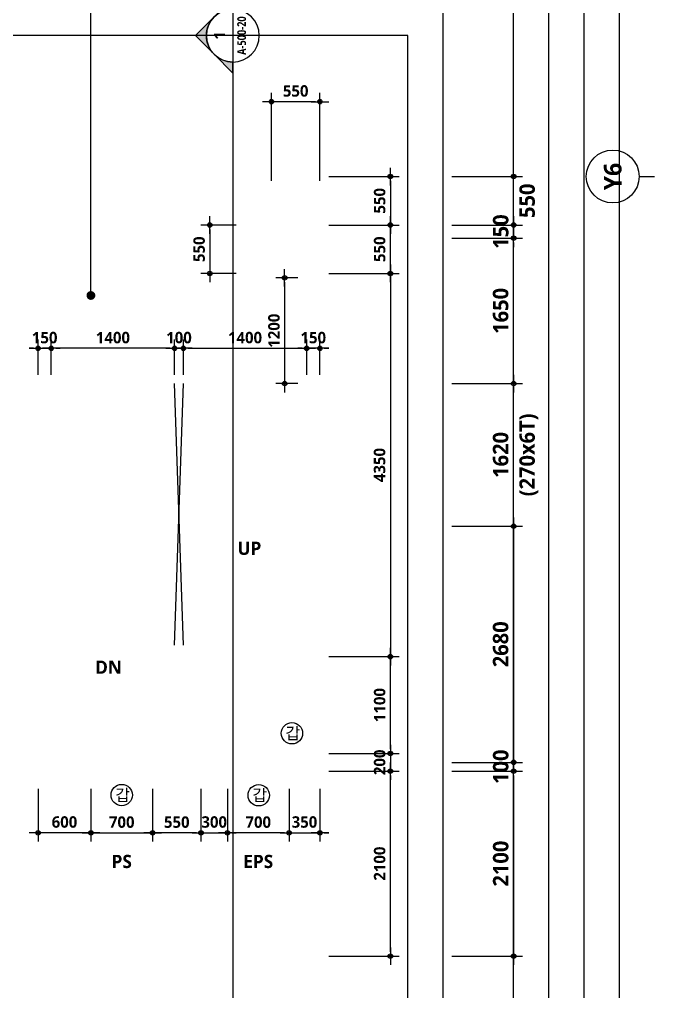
# Model space of a CAD drawing. Header units: millimetres. Extents: x -12482 to 126000, y 0 to 220200.
# Drawn here: x 60338 to 67550, y 11848 to 22884 of the extents above; entities that cross this region are included whole.
import ezdxf
from ezdxf.enums import TextEntityAlignment as Align

# ---------------------------------------------------------------- set-up
doc = ezdxf.new("R2010")
doc.units = ezdxf.units.MM
doc.header["$LTSCALE"] = 60
doc.linetypes.add('CEN', pattern=[62, 60, -1, 0, -1])
doc.layers.get('Defpoints').update_dxf_attribs({"color": 153})
for name, color, linetype in [('A-ANNO-DIM', 4, 'Continuous'), ('A-ANNO-SYMB', 7, 'Continuous'), ('A-ANNO-TEXT1', 7, 'Continuous'), ('A-ANNO-TITL', 7, 'Continuous'), ('A-FLOR-OPEN-BELO', 6, 'CEN'), ('A-ST-AXIS-BUB', 7, 'Continuous'), ('A-ST-AXIS-DIM', 7, 'Continuous'), ('AA-MKXS', 3, 'Continuous'), ('AA-MKXX', 3, 'Continuous')]:
    doc.layers.add(name, color=color, linetype=linetype)
doc.layers.add('G(그리드1)', color=185, linetype='Continuous', plot=False)
doc.layers.add('G(그리드2)', color=235, linetype='Continuous', plot=False)
doc.styles.add('2020음성 1차', font='NanumGothicBold.ttf')
doc.styles.add('SAMOO', font='romans.shx', dxfattribs={"bigfont": 'whgtxt.shx'})
doc.styles.add('SH_진천_나눔', font='')
doc.styles.get('SH_진천_나눔').set_extended_font_data('NanumGothic', bold=True)
doc.dimstyles.new('SHP 50', dxfattribs={"dimscale": 50, "dimtxt": 3.5, "dimasz": 1, "dimexe": 2, "dimexo": 2, "dimgap": 1, "dimtad": 1, "dimdec": 0, "dimzin": 0, "dimdsep": 46, "dimtxsty": 'SH_진천_나눔', "dimblk": 'DIMDOT', "dimcen": 0.09, "dimclrd": 256, "dimclre": 256, "dimclrt": 3, "dimadec": 0, "dimazin": 1, "dimtfac": 1, "dimtdec": 0, "dimtix": 1, "dimtmove": 2, "dimatfit": 0, "dimldrblk": 'DIMDOT', "dimfxl": 1, "dimtolj": 1, "dimtzin": 0, "dimlwd": -1, "dimlwe": -1, "dimarcsym": 0})
doc.dimstyles.new('SHP 50내부', dxfattribs={"dimscale": 50, "dimtxt": 2.6, "dimasz": 1, "dimexe": 2, "dimexo": 2, "dimgap": 1, "dimtad": 1, "dimdec": 0, "dimzin": 0, "dimdsep": 46, "dimtxsty": '2020음성 1차', "dimblk": 'DIMDOT', "dimcen": 0.09, "dimclrd": 256, "dimclre": 256, "dimclrt": 3, "dimadec": 0, "dimazin": 1, "dimtfac": 1, "dimtdec": 0, "dimtix": 1, "dimtmove": 2, "dimatfit": 0, "dimldrblk": 'DIMDOT', "dimfxl": 1, "dimtolj": 1, "dimtzin": 0, "dimlwd": -1, "dimlwe": -1, "dimarcsym": 0})

# ---------------------------------------------------------------- blocks, each defined once
blk = doc.blocks.new('A-ST-AXIS-BUB-1')
at = {"layer": 'A-ST-AXIS-BUB'}
blk.add_line((0, 350), (0, 0), dxfattribs=at)
blk.add_circle((0, 950), 600, dxfattribs=at)
blk = doc.blocks.new('DIMDOT')
at = {"color": 0}
blk.add_line((-2, 0), (2, 0), dxfattribs=at)
for radius in [0.5, 0.25]:
    blk.add_circle((0, 0), radius, dxfattribs=at)
blk = doc.blocks.new('*D17446')
at = {"layer": 'A-ANNO-DIM'}
for p, q in [((62100, 18850), (62100, 19250)), ((62200, 18850), (62200, 19250)), ((62050, 19150), (62000, 19150)), ((62100, 19150), (62200, 19150)), ((62250, 19150), (62300, 19150))]:
    blk.add_line(p, q, dxfattribs=at)
at = {"layer": 'Defpoints', "color": 0}
for p in [(62200, 19150), (62100, 18750), (62200, 18750)]:
    blk.add_point(p, dxfattribs=at)
at = {"layer": 'A-ANNO-DIM', "linetype": 'ByBlock', "xscale": 50, "yscale": 50, "zscale": 50}
blk.add_blockref('DIMDOT', (62100, 19150), dxfattribs=at)
at = {"layer": 'A-ANNO-DIM', "linetype": 'ByBlock', "xscale": 50, "yscale": 50, "zscale": 50, "rotation": 180}
blk.add_blockref('DIMDOT', (62200, 19150), dxfattribs=at)
at = {"layer": 'A-ANNO-DIM', "color": 3, "insert": (62150, 19271), "char_height": 130, "attachment_point": 5, "style": '2020음성 1차'}
blk.add_mtext('\\A1;100', dxfattribs=at)
blk = doc.blocks.new('*D17447')
at = {"layer": 'A-ANNO-DIM'}
for p, q in [((60700, 18850), (60700, 19250)), ((62100, 18850), (62100, 19250)), ((62050, 19150), (60750, 19150))]:
    blk.add_line(p, q, dxfattribs=at)
at = {"layer": 'Defpoints', "color": 0}
for p in [(60700, 19150), (60700, 18750), (62100, 18750)]:
    blk.add_point(p, dxfattribs=at)
at = {"layer": 'A-ANNO-DIM', "linetype": 'ByBlock', "xscale": 50, "yscale": 50, "zscale": 50, "rotation": 180}
blk.add_blockref('DIMDOT', (60700, 19150), dxfattribs=at)
at = {"layer": 'A-ANNO-DIM', "linetype": 'ByBlock', "xscale": 50, "yscale": 50, "zscale": 50}
blk.add_blockref('DIMDOT', (62100, 19150), dxfattribs=at)
at = {"layer": 'A-ANNO-DIM', "color": 3, "insert": (61400, 19271), "char_height": 130, "attachment_point": 5, "style": '2020음성 1차'}
blk.add_mtext('\\A1;1400', dxfattribs=at)
blk = doc.blocks.new('*D17448')
at = {"layer": 'A-ANNO-DIM'}
for p, q in [((60550, 18850), (60550, 19250)), ((60700, 18850), (60700, 19250)), ((60500, 19150), (60450, 19150)), ((60550, 19150), (60700, 19150)), ((60750, 19150), (60800, 19150))]:
    blk.add_line(p, q, dxfattribs=at)
at = {"layer": 'Defpoints', "color": 0}
for p in [(60700, 19150), (60550, 18750), (60700, 18750)]:
    blk.add_point(p, dxfattribs=at)
at = {"layer": 'A-ANNO-DIM', "linetype": 'ByBlock', "xscale": 50, "yscale": 50, "zscale": 50}
blk.add_blockref('DIMDOT', (60550, 19150), dxfattribs=at)
at = {"layer": 'A-ANNO-DIM', "linetype": 'ByBlock', "xscale": 50, "yscale": 50, "zscale": 50, "rotation": 180}
blk.add_blockref('DIMDOT', (60700, 19150), dxfattribs=at)
at = {"layer": 'A-ANNO-DIM', "color": 3, "insert": (60625, 19271), "char_height": 130, "attachment_point": 5, "style": '2020음성 1차'}
blk.add_mtext('\\A1;150', dxfattribs=at)
blk = doc.blocks.new('*D17449')
at = {"layer": 'A-ANNO-DIM'}
for p, q in [((62200, 18850), (62200, 19250)), ((63600, 18850), (63600, 19250)), ((62250, 19150), (63550, 19150))]:
    blk.add_line(p, q, dxfattribs=at)
at = {"layer": 'Defpoints', "color": 0}
for p in [(63600, 19150), (62200, 18750), (63600, 18750)]:
    blk.add_point(p, dxfattribs=at)
at = {"layer": 'A-ANNO-DIM', "linetype": 'ByBlock', "xscale": 50, "yscale": 50, "zscale": 50, "rotation": 180}
blk.add_blockref('DIMDOT', (62200, 19150), dxfattribs=at)
at = {"layer": 'A-ANNO-DIM', "linetype": 'ByBlock', "xscale": 50, "yscale": 50, "zscale": 50}
blk.add_blockref('DIMDOT', (63600, 19150), dxfattribs=at)
at = {"layer": 'A-ANNO-DIM', "color": 3, "insert": (62900, 19271), "char_height": 130, "attachment_point": 5, "style": '2020음성 1차'}
blk.add_mtext('\\A1;1400', dxfattribs=at)
blk = doc.blocks.new('*D17450')
at = {"layer": 'A-ANNO-DIM'}
for p, q in [((63600, 18850), (63600, 19250)), ((63750, 18850), (63750, 19250)), ((63550, 19150), (63500, 19150)), ((63750, 19150), (63600, 19150)), ((63800, 19150), (63850, 19150))]:
    blk.add_line(p, q, dxfattribs=at)
at = {"layer": 'Defpoints', "color": 0}
for p in [(63600, 19150), (63600, 18750), (63750, 18750)]:
    blk.add_point(p, dxfattribs=at)
at = {"layer": 'A-ANNO-DIM', "linetype": 'ByBlock', "xscale": 50, "yscale": 50, "zscale": 50}
blk.add_blockref('DIMDOT', (63600, 19150), dxfattribs=at)
at = {"layer": 'A-ANNO-DIM', "linetype": 'ByBlock', "xscale": 50, "yscale": 50, "zscale": 50, "rotation": 180}
blk.add_blockref('DIMDOT', (63750, 19150), dxfattribs=at)
at = {"layer": 'A-ANNO-DIM', "color": 3, "insert": (63675, 19271), "char_height": 130, "attachment_point": 5, "style": '2020음성 1차'}
blk.add_mtext('\\A1;150', dxfattribs=at)
blk = doc.blocks.new('*D17546')
at = {"layer": 'A-ST-AXIS-DIM'}
for p, q in [((65250, 18750), (66050, 18750)), ((65950, 17180), (65950, 18700)), ((65250, 17130), (66050, 17130))]:
    blk.add_line(p, q, dxfattribs=at)
at = {"layer": 'Defpoints', "color": 0}
for p in [(65150, 18750), (65950, 18750), (65150, 17130)]:
    blk.add_point(p, dxfattribs=at)
at = {"layer": 'A-ST-AXIS-DIM', "linetype": 'ByBlock', "xscale": 50, "yscale": 50, "zscale": 50}
for p, rotation in [((65950, 18750), 90), ((65950, 17130), 270)]:
    blk.add_blockref('DIMDOT', p, dxfattribs=dict(at, rotation=rotation))
at = {"layer": 'A-ST-AXIS-DIM', "color": 3, "char_height": 175, "attachment_point": 5, "rotation": 90, "style": 'SH_진천_나눔'}
for s, insert in [('\\A1;(270x6T)', (66122, 17940)), ('\\A1;1620', (65803, 17940))]:
    blk.add_mtext(s, dxfattribs=dict(at, insert=insert))
blk = doc.blocks.new('*D17547')
at = {"layer": 'A-ST-AXIS-DIM'}
for p, q in [((65250, 20400), (66050, 20400)), ((65950, 18800), (65950, 20350)), ((65250, 18750), (66050, 18750))]:
    blk.add_line(p, q, dxfattribs=at)
at = {"layer": 'Defpoints', "color": 0}
for p in [(65150, 20400), (65950, 20400), (65150, 18750)]:
    blk.add_point(p, dxfattribs=at)
at = {"layer": 'A-ST-AXIS-DIM', "linetype": 'ByBlock', "xscale": 50, "yscale": 50, "zscale": 50}
for p, rotation in [((65950, 20400), 90), ((65950, 18750), 270)]:
    blk.add_blockref('DIMDOT', p, dxfattribs=dict(at, rotation=rotation))
at = {"layer": 'A-ST-AXIS-DIM', "color": 3, "insert": (65803, 19575), "char_height": 175, "attachment_point": 5, "rotation": 90, "style": 'SH_진천_나눔'}
blk.add_mtext('\\A1;1650', dxfattribs=at)
blk = doc.blocks.new('*D17548')
at = {"layer": 'A-ST-AXIS-DIM'}
for p, q in [((65250, 17130), (66050, 17130)), ((65950, 17080), (65950, 14500)), ((65250, 14450), (66050, 14450))]:
    blk.add_line(p, q, dxfattribs=at)
at = {"layer": 'Defpoints', "color": 0}
for p in [(65150, 17130), (65150, 14450), (65950, 14450)]:
    blk.add_point(p, dxfattribs=at)
at = {"layer": 'A-ST-AXIS-DIM', "linetype": 'ByBlock', "xscale": 50, "yscale": 50, "zscale": 50}
for p, rotation in [((65950, 17130), 90), ((65950, 14450), 270)]:
    blk.add_blockref('DIMDOT', p, dxfattribs=dict(at, rotation=rotation))
at = {"layer": 'A-ST-AXIS-DIM', "color": 3, "insert": (65803, 15790), "char_height": 175, "attachment_point": 5, "rotation": 90, "style": 'SH_진천_나눔'}
blk.add_mtext('\\A1;2680', dxfattribs=at)
blk = doc.blocks.new('*D17549')
at = {"layer": 'A-ST-AXIS-DIM'}
for p, q in [((65950, 14500), (65950, 14550)), ((65250, 14450), (66050, 14450)), ((65250, 14350), (66050, 14350)), ((65950, 14350), (65950, 14450)), ((65950, 14300), (65950, 14250))]:
    blk.add_line(p, q, dxfattribs=at)
at = {"layer": 'Defpoints', "color": 0}
for p in [(65150, 14450), (65150, 14350), (65950, 14450)]:
    blk.add_point(p, dxfattribs=at)
at = {"layer": 'A-ST-AXIS-DIM', "linetype": 'ByBlock', "xscale": 50, "yscale": 50, "zscale": 50}
for p, rotation in [((65950, 14450), 270), ((65950, 14350), 90)]:
    blk.add_blockref('DIMDOT', p, dxfattribs=dict(at, rotation=rotation))
at = {"layer": 'A-ST-AXIS-DIM', "color": 3, "insert": (65804, 14400), "char_height": 175, "attachment_point": 5, "rotation": 90, "style": 'SH_진천_나눔'}
blk.add_mtext('\\A1;100', dxfattribs=at)
blk = doc.blocks.new('*D17550')
at = {"layer": 'A-ST-AXIS-DIM'}
for p, q in [((65950, 20600), (65950, 20650)), ((65250, 20550), (66050, 20550)), ((65950, 20550), (65950, 20400)), ((65250, 20400), (66050, 20400)), ((65950, 20350), (65950, 20300))]:
    blk.add_line(p, q, dxfattribs=at)
at = {"layer": 'Defpoints', "color": 0}
for p in [(65150, 20550), (65150, 20400), (65950, 20400)]:
    blk.add_point(p, dxfattribs=at)
at = {"layer": 'A-ST-AXIS-DIM', "linetype": 'ByBlock', "xscale": 50, "yscale": 50, "zscale": 50}
for p, rotation in [((65950, 20550), 270), ((65950, 20400), 90)]:
    blk.add_blockref('DIMDOT', p, dxfattribs=dict(at, rotation=rotation))
at = {"layer": 'A-ST-AXIS-DIM', "color": 3, "insert": (65804, 20475), "char_height": 175, "attachment_point": 5, "rotation": 90, "style": 'SH_진천_나눔'}
blk.add_mtext('\\A1;150', dxfattribs=at)
blk = doc.blocks.new('*D17553')
at = {"layer": 'A-ST-AXIS-DIM'}
for p, q in [((65250, 14350), (66050, 14350)), ((65950, 14300), (65950, 12300)), ((65250, 12250), (66050, 12250))]:
    blk.add_line(p, q, dxfattribs=at)
at = {"layer": 'Defpoints', "color": 0}
for p in [(65150, 14350), (65150, 12250), (65950, 12250)]:
    blk.add_point(p, dxfattribs=at)
at = {"layer": 'A-ST-AXIS-DIM', "linetype": 'ByBlock', "xscale": 50, "yscale": 50, "zscale": 50}
for p, rotation in [((65950, 14350), 90), ((65950, 12250), 270)]:
    blk.add_blockref('DIMDOT', p, dxfattribs=dict(at, rotation=rotation))
at = {"layer": 'A-ST-AXIS-DIM', "color": 3, "insert": (65804, 13300), "char_height": 175, "attachment_point": 5, "rotation": 90, "style": 'SH_진천_나눔'}
blk.add_mtext('\\A1;2100', dxfattribs=at)
blk = doc.blocks.new('갑종 TEXT100')
at = {"layer": 'A-ANNO-SYMB'}
blk.add_circle((0, 0), 243, dxfattribs=at)
at = {"layer": 'A-ANNO-TITL', "style": '2020음성 1차'}
blk.add_text('갑 ', height=266.7, dxfattribs=at).set_placement((67, 0), align=Align.MIDDLE_CENTER)
blk = doc.blocks.new('*D17615')
at = {"layer": 'A-ANNO-DIM'}
for p, q in [((63200, 21050), (63200, 22050)), ((63750, 21050), (63750, 22050)), ((63700, 21950), (63250, 21950))]:
    blk.add_line(p, q, dxfattribs=at)
at = {"layer": 'Defpoints', "color": 0}
for p in [(63200, 21950), (63200, 20950), (63750, 20950)]:
    blk.add_point(p, dxfattribs=at)
at = {"layer": 'A-ANNO-DIM', "linetype": 'ByBlock', "xscale": 50, "yscale": 50, "zscale": 50, "rotation": 180}
blk.add_blockref('DIMDOT', (63200, 21950), dxfattribs=at)
at = {"layer": 'A-ANNO-DIM', "linetype": 'ByBlock', "xscale": 50, "yscale": 50, "zscale": 50}
blk.add_blockref('DIMDOT', (63750, 21950), dxfattribs=at)
at = {"layer": 'A-ANNO-DIM', "color": 3, "insert": (63475, 22071), "char_height": 130, "attachment_point": 5, "style": '2020음성 1차'}
blk.add_mtext('\\A1;550', dxfattribs=at)
blk = doc.blocks.new('*D17616')
at = {"layer": 'A-ANNO-DIM'}
for p, q in [((62800, 20550), (62400, 20550)), ((62500, 20500), (62500, 20050)), ((62800, 20000), (62400, 20000))]:
    blk.add_line(p, q, dxfattribs=at)
at = {"layer": 'Defpoints', "color": 0}
for p in [(62900, 20550), (62500, 20000), (62900, 20000)]:
    blk.add_point(p, dxfattribs=at)
at = {"layer": 'A-ANNO-DIM', "linetype": 'ByBlock', "xscale": 50, "yscale": 50, "zscale": 50}
for p, rotation in [((62500, 20550), 90), ((62500, 20000), 270)]:
    blk.add_blockref('DIMDOT', p, dxfattribs=dict(at, rotation=rotation))
at = {"layer": 'A-ANNO-DIM', "color": 3, "insert": (62379, 20275), "char_height": 130, "attachment_point": 5, "rotation": 90, "style": '2020음성 1차'}
blk.add_mtext('\\A1;550', dxfattribs=at)
blk = doc.blocks.new('*D17680')
at = {"layer": 'A-ST-AXIS-DIM'}
for p, q in [((65250, 21100), (66050, 21100)), ((65950, 20600), (65950, 21050)), ((65250, 20550), (66050, 20550))]:
    blk.add_line(p, q, dxfattribs=at)
at = {"layer": 'Defpoints', "color": 0}
for p in [(65150, 21100), (65950, 21100), (65150, 20550)]:
    blk.add_point(p, dxfattribs=at)
at = {"layer": 'A-ST-AXIS-DIM', "linetype": 'ByBlock', "xscale": 50, "yscale": 50, "zscale": 50}
for p, rotation in [((65950, 21100), 90), ((65950, 20550), 270)]:
    blk.add_blockref('DIMDOT', p, dxfattribs=dict(at, rotation=rotation))
at = {"layer": 'A-ST-AXIS-DIM', "color": 3, "insert": (66104, 20825), "char_height": 175, "attachment_point": 5, "rotation": 90, "style": 'SH_진천_나눔'}
blk.add_mtext('\\A1;550', dxfattribs=at)
blk = doc.blocks.new('*D17681')
at = {"layer": 'A-ST-AXIS-DIM'}
for p, q in [((65250, 12250), (66050, 12250)), ((65950, 8650), (65950, 12200)), ((65250, 8600), (66050, 8600))]:
    blk.add_line(p, q, dxfattribs=at)
at = {"layer": 'Defpoints', "color": 0}
for p in [(65150, 12250), (65950, 12250), (65150, 8600)]:
    blk.add_point(p, dxfattribs=at)
at = {"layer": 'A-ST-AXIS-DIM', "linetype": 'ByBlock', "xscale": 50, "yscale": 50, "zscale": 50}
for p, rotation in [((65950, 12250), 90), ((65950, 8600), 270)]:
    blk.add_blockref('DIMDOT', p, dxfattribs=dict(at, rotation=rotation))
at = {"layer": 'A-ST-AXIS-DIM', "color": 3, "insert": (65803, 10425), "char_height": 175, "attachment_point": 5, "rotation": 90, "style": 'SH_진천_나눔'}
blk.add_mtext('\\A1;3650', dxfattribs=at)
blk = doc.blocks.new('*D17815')
at = {"layer": 'A-ANNO-DIM'}
for p, q in [((63500, 19950), (63250, 19950)), ((63350, 19900), (63350, 18800)), ((63500, 18750), (63250, 18750))]:
    blk.add_line(p, q, dxfattribs=at)
at = {"layer": 'Defpoints', "color": 0}
for p in [(63600, 19950), (63350, 18750), (63600, 18750)]:
    blk.add_point(p, dxfattribs=at)
at = {"layer": 'A-ANNO-DIM', "linetype": 'ByBlock', "xscale": 50, "yscale": 50, "zscale": 50}
for p, rotation in [((63350, 19950), 90), ((63350, 18750), 270)]:
    blk.add_blockref('DIMDOT', p, dxfattribs=dict(at, rotation=rotation))
at = {"layer": 'A-ANNO-DIM', "color": 3, "insert": (63229, 19350), "char_height": 130, "attachment_point": 5, "rotation": 90, "style": '2020음성 1차'}
blk.add_mtext('\\A1;1200', dxfattribs=at)
blk = doc.blocks.new('*U15082')
at = {"layer": 'AA-MKXX', "linetype": 'CEN', "ltscale": 300}
blk.add_line((900, 0), (48000, 0), dxfattribs=at)
blk = doc.blocks.new('*D19824')
at = {"layer": 'A-ANNO-DIM'}
for p, q in [((62400, 14150), (62400, 13550)), ((62700, 14150), (62700, 13550)), ((62350, 13650), (62300, 13650)), ((62400, 13650), (62700, 13650)), ((62750, 13650), (62800, 13650))]:
    blk.add_line(p, q, dxfattribs=at)
at = {"layer": 'Defpoints', "color": 0}
for p in [(62400, 14250), (62700, 14250), (62700, 13650)]:
    blk.add_point(p, dxfattribs=at)
at = {"layer": 'A-ANNO-DIM', "linetype": 'ByBlock', "xscale": 50, "yscale": 50, "zscale": 50}
blk.add_blockref('DIMDOT', (62400, 13650), dxfattribs=at)
at = {"layer": 'A-ANNO-DIM', "linetype": 'ByBlock', "xscale": 50, "yscale": 50, "zscale": 50, "rotation": 180}
blk.add_blockref('DIMDOT', (62700, 13650), dxfattribs=at)
at = {"layer": 'A-ANNO-DIM', "color": 3, "insert": (62550, 13772), "char_height": 130, "attachment_point": 5, "style": '2020음성 1차'}
blk.add_mtext('\\A1;300', dxfattribs=at)
blk = doc.blocks.new('*D19825')
at = {"layer": 'A-ANNO-DIM'}
for p, q in [((62700, 14150), (62700, 13550)), ((63400, 14150), (63400, 13550)), ((63350, 13650), (62750, 13650))]:
    blk.add_line(p, q, dxfattribs=at)
at = {"layer": 'Defpoints', "color": 0}
for p in [(62700, 14250), (63400, 14250), (62700, 13650)]:
    blk.add_point(p, dxfattribs=at)
at = {"layer": 'A-ANNO-DIM', "linetype": 'ByBlock', "xscale": 50, "yscale": 50, "zscale": 50, "rotation": 180}
blk.add_blockref('DIMDOT', (62700, 13650), dxfattribs=at)
at = {"layer": 'A-ANNO-DIM', "linetype": 'ByBlock', "xscale": 50, "yscale": 50, "zscale": 50}
blk.add_blockref('DIMDOT', (63400, 13650), dxfattribs=at)
at = {"layer": 'A-ANNO-DIM', "color": 3, "insert": (63050, 13771), "char_height": 130, "attachment_point": 5, "style": '2020음성 1차'}
blk.add_mtext('\\A1;700', dxfattribs=at)
blk = doc.blocks.new('*D19826')
at = {"layer": 'A-ANNO-DIM'}
for p, q in [((63400, 14150), (63400, 13550)), ((63750, 14150), (63750, 13550)), ((63350, 13650), (63300, 13650)), ((63400, 13650), (63750, 13650)), ((63800, 13650), (63850, 13650))]:
    blk.add_line(p, q, dxfattribs=at)
at = {"layer": 'Defpoints', "color": 0}
for p in [(63400, 14250), (63750, 14250), (63750, 13650)]:
    blk.add_point(p, dxfattribs=at)
at = {"layer": 'A-ANNO-DIM', "linetype": 'ByBlock', "xscale": 50, "yscale": 50, "zscale": 50}
blk.add_blockref('DIMDOT', (63400, 13650), dxfattribs=at)
at = {"layer": 'A-ANNO-DIM', "linetype": 'ByBlock', "xscale": 50, "yscale": 50, "zscale": 50, "rotation": 180}
blk.add_blockref('DIMDOT', (63750, 13650), dxfattribs=at)
at = {"layer": 'A-ANNO-DIM', "color": 3, "insert": (63575, 13772), "char_height": 130, "attachment_point": 5, "style": '2020음성 1차'}
blk.add_mtext('\\A1;350', dxfattribs=at)
blk = doc.blocks.new('*D19827')
at = {"layer": 'A-ANNO-DIM'}
for p, q in [((61850, 14150), (61850, 13550)), ((62400, 14150), (62400, 13550)), ((62350, 13650), (61900, 13650))]:
    blk.add_line(p, q, dxfattribs=at)
at = {"layer": 'Defpoints', "color": 0}
for p in [(61850, 14250), (62400, 14250), (61850, 13650)]:
    blk.add_point(p, dxfattribs=at)
at = {"layer": 'A-ANNO-DIM', "linetype": 'ByBlock', "xscale": 50, "yscale": 50, "zscale": 50, "rotation": 180}
blk.add_blockref('DIMDOT', (61850, 13650), dxfattribs=at)
at = {"layer": 'A-ANNO-DIM', "linetype": 'ByBlock', "xscale": 50, "yscale": 50, "zscale": 50}
blk.add_blockref('DIMDOT', (62400, 13650), dxfattribs=at)
at = {"layer": 'A-ANNO-DIM', "color": 3, "insert": (62125, 13771), "char_height": 130, "attachment_point": 5, "style": '2020음성 1차'}
blk.add_mtext('\\A1;550', dxfattribs=at)
blk = doc.blocks.new('*D19828')
at = {"layer": 'A-ANNO-DIM'}
for p, q in [((61150, 14150), (61150, 13550)), ((61850, 14150), (61850, 13550)), ((61200, 13650), (61800, 13650))]:
    blk.add_line(p, q, dxfattribs=at)
at = {"layer": 'Defpoints', "color": 0}
for p in [(61150, 14250), (61850, 14250), (61850, 13650)]:
    blk.add_point(p, dxfattribs=at)
at = {"layer": 'A-ANNO-DIM', "linetype": 'ByBlock', "xscale": 50, "yscale": 50, "zscale": 50, "rotation": 180}
blk.add_blockref('DIMDOT', (61150, 13650), dxfattribs=at)
at = {"layer": 'A-ANNO-DIM', "linetype": 'ByBlock', "xscale": 50, "yscale": 50, "zscale": 50}
blk.add_blockref('DIMDOT', (61850, 13650), dxfattribs=at)
at = {"layer": 'A-ANNO-DIM', "color": 3, "insert": (61500, 13771), "char_height": 130, "attachment_point": 5, "style": '2020음성 1차'}
blk.add_mtext('\\A1;700', dxfattribs=at)
blk = doc.blocks.new('*D19829')
at = {"layer": 'A-ANNO-DIM'}
for p, q in [((60550, 14150), (60550, 13550)), ((61150, 14150), (61150, 13550)), ((61100, 13650), (60600, 13650))]:
    blk.add_line(p, q, dxfattribs=at)
at = {"layer": 'Defpoints', "color": 0}
for p in [(60550, 14250), (61150, 14250), (60550, 13650)]:
    blk.add_point(p, dxfattribs=at)
at = {"layer": 'A-ANNO-DIM', "linetype": 'ByBlock', "xscale": 50, "yscale": 50, "zscale": 50, "rotation": 180}
blk.add_blockref('DIMDOT', (60550, 13650), dxfattribs=at)
at = {"layer": 'A-ANNO-DIM', "linetype": 'ByBlock', "xscale": 50, "yscale": 50, "zscale": 50}
blk.add_blockref('DIMDOT', (61150, 13650), dxfattribs=at)
at = {"layer": 'A-ANNO-DIM', "color": 3, "insert": (60850, 13772), "char_height": 130, "attachment_point": 5, "style": '2020음성 1차'}
blk.add_mtext('\\A1;600', dxfattribs=at)
blk = doc.blocks.new('*D19831')
at = {"layer": 'A-ANNO-DIM'}
for p, q in [((63850, 14350), (64650, 14350)), ((64550, 12300), (64550, 14300)), ((63850, 12250), (64650, 12250))]:
    blk.add_line(p, q, dxfattribs=at)
at = {"layer": 'Defpoints', "color": 0}
for p in [(63750, 14350), (64550, 14350), (63750, 12250)]:
    blk.add_point(p, dxfattribs=at)
at = {"layer": 'A-ANNO-DIM', "linetype": 'ByBlock', "xscale": 50, "yscale": 50, "zscale": 50}
for p, rotation in [((64550, 14350), 90), ((64550, 12250), 270)]:
    blk.add_blockref('DIMDOT', p, dxfattribs=dict(at, rotation=rotation))
at = {"layer": 'A-ANNO-DIM', "color": 3, "insert": (64429, 13300), "char_height": 130, "attachment_point": 5, "rotation": 90, "style": '2020음성 1차'}
blk.add_mtext('\\A1;2100', dxfattribs=at)
blk = doc.blocks.new('*D19832')
at = {"layer": 'A-ANNO-DIM'}
for p, q in [((64550, 14600), (64550, 14650)), ((63850, 14550), (64650, 14550)), ((64550, 14550), (64550, 14350)), ((63850, 14350), (64650, 14350)), ((64550, 14300), (64550, 14250))]:
    blk.add_line(p, q, dxfattribs=at)
at = {"layer": 'Defpoints', "color": 0}
for p in [(63750, 14550), (63750, 14350), (64550, 14350)]:
    blk.add_point(p, dxfattribs=at)
at = {"layer": 'A-ANNO-DIM', "linetype": 'ByBlock', "xscale": 50, "yscale": 50, "zscale": 50}
for p, rotation in [((64550, 14550), 270), ((64550, 14350), 90)]:
    blk.add_blockref('DIMDOT', p, dxfattribs=dict(at, rotation=rotation))
at = {"layer": 'A-ANNO-DIM', "color": 3, "insert": (64429, 14450), "char_height": 130, "attachment_point": 5, "rotation": 90, "style": '2020음성 1차'}
blk.add_mtext('\\A1;200', dxfattribs=at)
blk = doc.blocks.new('*D19833')
at = {"layer": 'A-ANNO-DIM'}
for p, q in [((63850, 15650), (64650, 15650)), ((64550, 14600), (64550, 15600)), ((63850, 14550), (64650, 14550))]:
    blk.add_line(p, q, dxfattribs=at)
at = {"layer": 'Defpoints', "color": 0}
for p in [(63750, 15650), (64550, 15650), (63750, 14550)]:
    blk.add_point(p, dxfattribs=at)
at = {"layer": 'A-ANNO-DIM', "linetype": 'ByBlock', "xscale": 50, "yscale": 50, "zscale": 50}
for p, rotation in [((64550, 15650), 90), ((64550, 14550), 270)]:
    blk.add_blockref('DIMDOT', p, dxfattribs=dict(at, rotation=rotation))
at = {"layer": 'A-ANNO-DIM', "color": 3, "insert": (64429, 15100), "char_height": 130, "attachment_point": 5, "rotation": 90, "style": '2020음성 1차'}
blk.add_mtext('\\A1;1100', dxfattribs=at)
blk = doc.blocks.new('*D19834')
at = {"layer": 'A-ANNO-DIM'}
for p, q in [((63850, 20000), (64650, 20000)), ((64550, 19950), (64550, 15700)), ((63850, 15650), (64650, 15650))]:
    blk.add_line(p, q, dxfattribs=at)
at = {"layer": 'Defpoints', "color": 0}
for p in [(63750, 20000), (63750, 15650), (64550, 15650)]:
    blk.add_point(p, dxfattribs=at)
at = {"layer": 'A-ANNO-DIM', "linetype": 'ByBlock', "xscale": 50, "yscale": 50, "zscale": 50}
for p, rotation in [((64550, 20000), 90), ((64550, 15650), 270)]:
    blk.add_blockref('DIMDOT', p, dxfattribs=dict(at, rotation=rotation))
at = {"layer": 'A-ANNO-DIM', "color": 3, "insert": (64428, 17825), "char_height": 130, "attachment_point": 5, "rotation": 90, "style": '2020음성 1차'}
blk.add_mtext('\\A1;4350', dxfattribs=at)
blk = doc.blocks.new('*D19835')
at = {"layer": 'A-ANNO-DIM'}
for p, q in [((63850, 20550), (64650, 20550)), ((64550, 20050), (64550, 20500)), ((63850, 20000), (64650, 20000))]:
    blk.add_line(p, q, dxfattribs=at)
at = {"layer": 'Defpoints', "color": 0}
for p in [(63750, 20550), (64550, 20550), (63750, 20000)]:
    blk.add_point(p, dxfattribs=at)
at = {"layer": 'A-ANNO-DIM', "linetype": 'ByBlock', "xscale": 50, "yscale": 50, "zscale": 50}
for p, rotation in [((64550, 20550), 90), ((64550, 20000), 270)]:
    blk.add_blockref('DIMDOT', p, dxfattribs=dict(at, rotation=rotation))
at = {"layer": 'A-ANNO-DIM', "color": 3, "insert": (64429, 20275), "char_height": 130, "attachment_point": 5, "rotation": 90, "style": '2020음성 1차'}
blk.add_mtext('\\A1;550', dxfattribs=at)
blk = doc.blocks.new('*D19836')
at = {"layer": 'A-ANNO-DIM'}
for p, q in [((63850, 21100), (64650, 21100)), ((64550, 21050), (64550, 20600)), ((63850, 20550), (64650, 20550))]:
    blk.add_line(p, q, dxfattribs=at)
at = {"layer": 'Defpoints', "color": 0}
for p in [(63750, 21100), (63750, 20550), (64550, 20550)]:
    blk.add_point(p, dxfattribs=at)
at = {"layer": 'A-ANNO-DIM', "linetype": 'ByBlock', "xscale": 50, "yscale": 50, "zscale": 50}
for p, rotation in [((64550, 21100), 90), ((64550, 20550), 270)]:
    blk.add_blockref('DIMDOT', p, dxfattribs=dict(at, rotation=rotation))
at = {"layer": 'A-ANNO-DIM', "color": 3, "insert": (64429, 20825), "char_height": 130, "attachment_point": 5, "rotation": 90, "style": '2020음성 1차'}
blk.add_mtext('\\A1;550', dxfattribs=at)
blk = doc.blocks.new('*U15083')
at = {"layer": 'AA-MKXS'}
blk.add_hatch(color=3, dxfattribs=at).paths.add_polyline_path([(0, 8.49), (-4.24, 4.24, -0.414214), (4.24, 4.24)])
h = blk.add_hatch(color=3, dxfattribs=at)
h.paths.add_polyline_path([(-8.49, 0), (-6, 0, -0.198912), (-4.24, 4.24)])
h.paths.add_polyline_path([(6, 0), (8.49, 0), (4.24, 4.24, -0.198912)])
at = {"layer": 'AA-MKXS', "color": 3, "linetype": 'Continuous', "ltscale": 5}
blk.add_line((-6, 0), (6, 0), dxfattribs=at)
at = {"layer": 'AA-MKXS', "color": 3}
for points in [[(4.24, 4.24, 0.414214), (-4.24, 4.24), (0, 8.49)], [(-4.24, 4.24, 0.198912), (-6, 0), (-8.49, 0)], [(8.49, 0), (6, 0, 0.198912), (4.24, 4.24)]]:
    blk.add_lwpolyline(points, format="xyb", close=True, dxfattribs=at)
at = {"layer": 'AA-MKXS', "color": 3, "linetype": 'Continuous', "ltscale": 5}
blk.add_circle((0, 0), 6, dxfattribs=at)
at = {"layer": 'AA-MKXS', "style": 'SAMOO', "width": 0.85}
blk.add_attdef('ViewNUM', text='', height=2.5, dxfattribs=at).set_placement((0, 1), align=Align.BOTTOM_CENTER)
blk.add_attdef('SheetNUM', text='', height=2.5, dxfattribs=at).set_placement((0, -1), align=Align.TOP_CENTER)

msp = doc.modelspace()

# ---------------------------------------------------------------- linework, layer by layer
msp.add_lwpolyline([(61150, 19750), (61150, 23300)])
at = {"const_width": 50}
msp.add_lwpolyline([(61150, 19775, 1), (61150, 19725, 1)], format="xyb", close=True, dxfattribs=at)
at = {"layer": 'A-FLOR-OPEN-BELO'}
for p, q in [((62100, 15780), (62200, 18750)), ((62200, 15780), (62100, 18750))]:
    msp.add_line(p, q, dxfattribs=at)
at = {"layer": 'G(그리드1)'}
for points in [[(67150, 25500), (56400, 25500), (56400, 4200), (67150, 4200)], [(66750, 25100), (56800, 25100), (56800, 5400), (66750, 5400)], [(66350, 24700), (57200, 24700), (57200, 5800), (66350, 5800)], [(65950, 24300), (57600, 24300), (57600, 6200), (65950, 6200)], [(65150, 23100), (58400, 23100), (58400, 7000), (65150, 7000)]]:
    msp.add_lwpolyline(points, close=True, dxfattribs=at)
at = {"layer": 'G(그리드2)'}
msp.add_lwpolyline([(64750, 22700), (58800, 22700), (58800, 7400), (64750, 7400)], close=True, dxfattribs=at)

# ---------------------------------------------------------------- block references
ref = msp.add_blockref('*U15083', (62761.5, 22700), dxfattribs=dict(xscale=-50, yscale=50, zscale=50, rotation=89.99999999999962))
ref.add_attrib('SheetNUM', 'A-500-20', dxfattribs={"layer": 'AA-MKXS', "height": 100, "rotation": 90, "style": '2020음성 1차', "width": 0.8}).set_placement((62811.5, 22700), align=Align.TOP_CENTER)
ref.add_attrib('ViewNUM', '1', dxfattribs={"layer": 'AA-MKXS', "height": 125, "rotation": 90, "style": '2020음성 1차'}).set_placement((62711.5, 22700), align=Align.BOTTOM_CENTER)
at = {"xscale": -0.3333333333333333, "yscale": 0.3333333333333333, "zscale": 0.3333333333333333, "rotation": 89.99999999999967}
msp.add_blockref('*U15082', (62761.5, 23000), dxfattribs=at)
at = {"xscale": 0.5, "yscale": 0.5, "zscale": 0.5}
for p in [(63432.2, 14780), (61499.8, 14078.3), (63055.8, 14076.7)]:
    msp.add_blockref('갑종 TEXT100', p, dxfattribs=at)
at = {"layer": 'A-ST-AXIS-BUB', "xscale": 0.5, "yscale": 0.5, "zscale": 0.5, "rotation": 90}
msp.add_blockref('A-ST-AXIS-BUB-1', (67550, 21100), dxfattribs=at)

# ---------------------------------------------------------------- texts
at = {"layer": 'A-ANNO-TEXT1', "style": 'SH_진천_나눔'}
msp.add_text('Y6', height=200, rotation=90, dxfattribs=at).set_placement((67075, 21100), align=Align.MIDDLE_CENTER)
for s, p in [('UP', (62950, 16880)), ('DN', (61350, 15530)), ('PS', (61500, 13325)), ('EPS', (63050, 13325))]:
    msp.add_text(s, height=150, dxfattribs=at).set_placement(p, align=Align.MIDDLE_CENTER)

# ---------------------------------------------------------------- dimensions: what is measured, and where the dimension line sits
at = {"layer": 'A-ANNO-DIM'}
for base, p1, p2, angle, picture, middle in [((63200, 21950), (63750, 20950), (63200, 20950), 0, '*D17615', (63475, 22071.5)), ((64550, 20550), (63750, 21100), (63750, 20550), 270, '*D19836', (64428.5, 20825)), ((62500, 20000), (62900, 20550), (62900, 20000), 90, '*D17616', (62378.5, 20275)), ((64550, 20550), (63750, 20000), (63750, 20550), 90, '*D19835', (64428.5, 20275)), ((64550, 15650), (63750, 20000), (63750, 15650), 270, '*D19834', (64428.3, 17825)), ((63350, 18750), (63600, 19950), (63600, 18750), 90, '*D17815', (63228.5, 19350)), ((60700, 19150), (62100, 18750), (60700, 18750), 180, '*D17447', (61400, 19271.3)), ((63600, 19150), (63750, 18750), (63600, 18750), 180, '*D17450', (63675, 19271.5)), ((64550, 15650), (63750, 14550), (63750, 15650), 90, '*D19833', (64428.7, 15100)), ((64550, 14350), (63750, 14550), (63750, 14350), 270, '*D19832', (64428.5, 14450)), ((64550, 14350), (63750, 12250), (63750, 14350), 90, '*D19831', (64428.5, 13300)), ((60550, 13650), (61150, 14250), (60550, 14250), 180, '*D19829', (60850, 13771.7)), ((61850, 13650), (62400, 14250), (61850, 14250), 180, '*D19827', (62125, 13771.5)), ((62700, 13650), (63400, 14250), (62700, 14250), 180, '*D19825', (63050, 13771.3))]:
    dim = msp.add_linear_dim(base=base, p1=p1, p2=p2, angle=angle, dimstyle='SHP 50내부', override={"dimtxsty": '2020음성 1차', "dimldrblk": 'DIMDOT'}, dxfattribs=at)
    dim.commit()
    dim.dimension.update_dxf_attribs({"geometry": picture, "text_midpoint": middle})
for base, p1, p2, picture, middle in [((60700, 19150), (60550, 18750), (60700, 18750), '*D17448', (60625, 19271.5)), ((62200, 19150), (62100, 18750), (62200, 18750), '*D17446', (62150, 19271.3)), ((63600, 19150), (62200, 18750), (63600, 18750), '*D17449', (62900, 19271.3)), ((61850, 13650), (61150, 14250), (61850, 14250), '*D19828', (61500, 13771.3)), ((62700, 13650), (62400, 14250), (62700, 14250), '*D19824', (62550, 13771.7)), ((63750, 13650), (63400, 14250), (63750, 14250), '*D19826', (63575, 13771.7))]:
    dim = msp.add_linear_dim(base=base, p1=p1, p2=p2, dimstyle='SHP 50내부', override={"dimtxsty": '2020음성 1차', "dimldrblk": 'DIMDOT'}, dxfattribs=at)
    dim.commit()
    dim.dimension.update_dxf_attribs({"geometry": picture, "text_midpoint": middle})
at = {"layer": 'A-ST-AXIS-DIM'}
dim = msp.add_linear_dim(base=(65950, 21100), p1=(65150, 20550), p2=(65150, 21100), angle=270, dimstyle='SHP 50', override={"dimtxsty": 'SH_진천_나눔', "dimldrblk": 'DIMDOT'}, dxfattribs=at)
dim.commit()
dim.dimension.update_dxf_attribs({"geometry": '*D17680', "text_midpoint": (66103.8, 20825), "dimtype": 160})
for base, p1, p2, angle, picture, middle in [((65950, 20400), (65150, 20550), (65150, 20400), 90, '*D17550', (65803.8, 20475)), ((65950, 20400), (65150, 18750), (65150, 20400), 270, '*D17547', (65803.4, 19575)), ((65950, 14450), (65150, 17130), (65150, 14450), 90, '*D17548', (65803.4, 15790)), ((65950, 14450), (65150, 14350), (65150, 14450), 270, '*D17549', (65804, 14400)), ((65950, 12250), (65150, 14350), (65150, 12250), 90, '*D17553', (65803.8, 13300)), ((65950, 12250), (65150, 8600), (65150, 12250), 270, '*D17681', (65803.4, 10425))]:
    dim = msp.add_linear_dim(base=base, p1=p1, p2=p2, angle=angle, dimstyle='SHP 50', override={"dimtxsty": 'SH_진천_나눔', "dimldrblk": 'DIMDOT'}, dxfattribs=at)
    dim.commit()
    dim.dimension.update_dxf_attribs({"geometry": picture, "text_midpoint": middle})
dim = msp.add_linear_dim(base=(65950, 18750), p1=(65150, 17130), p2=(65150, 18750), angle=270, text='<>\\X(270x6T)', dimstyle='SHP 50', override={"dimtxsty": 'SH_진천_나눔', "dimldrblk": 'DIMDOT'}, dxfattribs=at)
dim.commit()
dim.dimension.update_dxf_attribs({"geometry": '*D17546', "text_midpoint": (65950, 17940)})

doc.saveas('drawing.dxf')
